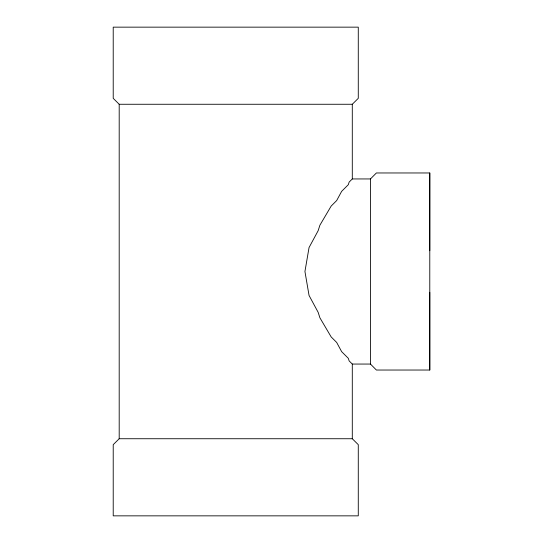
<?xml version="1.0" encoding="UTF-8"?>
<svg xmlns="http://www.w3.org/2000/svg" width="543" height="543" viewBox="0 0 543 543"><rect width="100%" height="100%" fill="white"/><g stroke="black" fill="none" stroke-linecap="round" stroke-linejoin="round"><path stroke-width="0.81" d="M352.292 438.737L119.195 438.737L113.216 444.669L113.216 515.85L358.278 515.85L358.278 444.669L352.292 438.737L352.292 364.054L349.142 360.898L348.321 358.326L341.649 351.654L336.68 342.45L331.176 336.945L319.888 317.777L318.157 312.327L309.048 295.453L304.942 271.5L309.048 247.547L318.157 230.673L319.888 225.223L331.176 206.055L336.68 200.55L341.649 191.346L348.321 184.674L349.142 182.102L352.292 178.946L352.292 104.263L358.278 98.331L358.278 27.15L113.216 27.15L113.216 98.331L119.195 104.263L352.292 104.263M429.784 370.034L429.784 172.966L376.401 172.966L370.469 178.946L370.469 247.547L370.469 364.054L376.401 370.034L429.784 370.034L429.784 292.29M429.784 250.71L429.784 172.966M352.292 178.946L370.469 178.946M352.292 364.054L370.469 364.054M119.195 104.263L119.195 438.737"/></g></svg>
